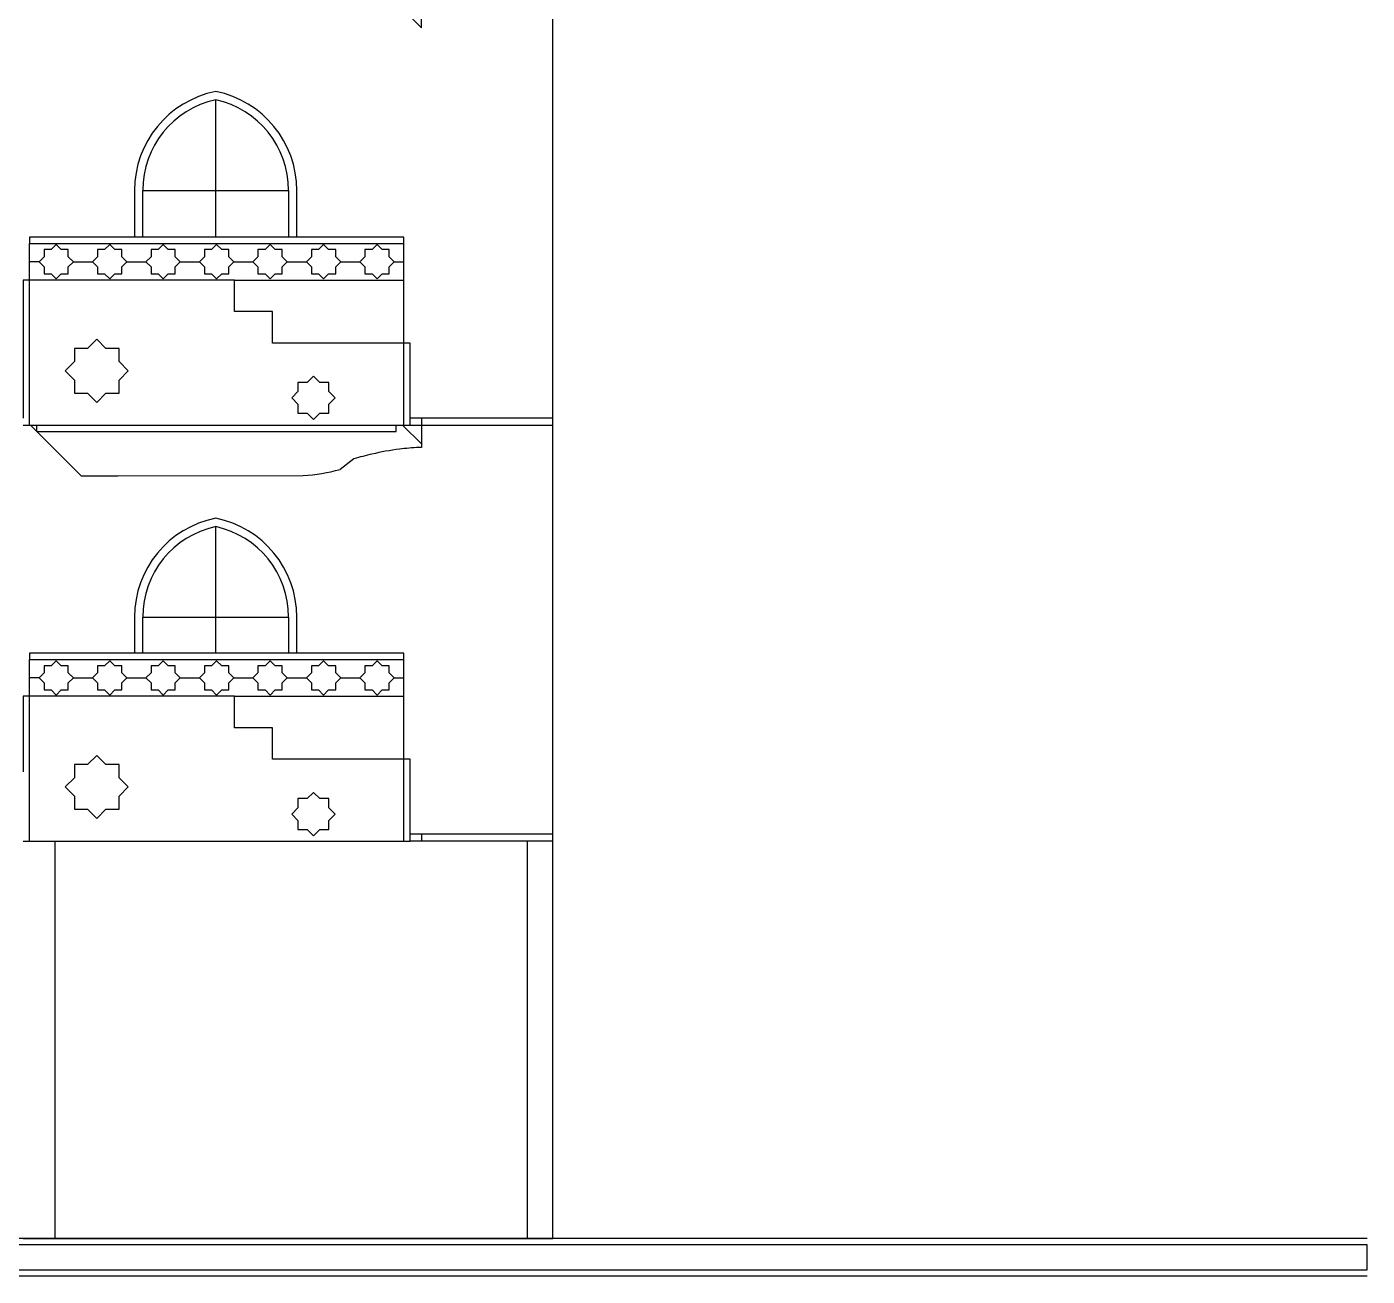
# Model space of a CAD drawing. Header units: inches. Extents: x 323.8 to 359.6, y 89.7 to 114.
# Drawn here: x 348.96 to 359.59, y 89.74 to 99.65 of the extents above; entities that cross this region are included whole.
import ezdxf

# ---------------------------------------------------------------- set-up
doc = ezdxf.new("R2010")
doc.units = ezdxf.units.IN
for name, color, linetype, lineweight in [('01_ORIGINAL_ENVELOPE', 7, 'Continuous', 25), ('02_ISLAMIC_WINDOWS', 7, 'Continuous', 25), ('03_ISLAMIC_BALCONIES', 7, 'Continuous', 25)]:
    doc.layers.add(name, color=color, linetype=linetype, lineweight=lineweight)

msp = doc.modelspace()

# ---------------------------------------------------------------- linework, layer by layer
at = {"layer": '01_ORIGINAL_ENVELOPE'}
for points in [[(353.132, 93.187), (353.132, 107.24)], [(351.94, 99.787), (352.09, 99.637), (352.09, 99.787)], [(353.132, 96.542), (353.132, 99.787)], [(352.09, 96.542), (352, 96.542)], [(352.09, 96.542), (352.09, 96.487)], [(353.132, 96.542), (352.09, 96.542)], [(353.132, 96.487), (353.132, 96.542)], [(348.99, 96.487), (349.04, 96.437)], [(349.04, 96.437), (351.89, 96.437), (351.89, 96.487)], [(349.04, 96.437), (349.04, 96.487)], [(349.04, 96.437), (349.393, 96.084), (349.684, 96.084), (351.151, 96.086)], [(351.94, 96.487), (352.09, 96.337)], [(352, 96.487), (352.09, 96.487)], [(352.09, 96.487), (352.09, 96.337)], [(352.09, 96.487), (353.132, 96.487)], [(353.132, 93.242), (353.132, 96.487)], [(352.09, 96.337), (352.09, 96.31), (352.069, 96.31)], [(351.554, 96.219), (351.445, 96.134)], [(352.09, 93.242), (352, 93.242)], [(352.09, 93.242), (352.09, 93.187)], [(353.132, 93.242), (352.09, 93.242)], [(353.132, 93.187), (353.132, 93.242)], [(349.182, 93.187), (349.182, 90.037)], [(352.09, 93.187), (352, 93.187)], [(352.932, 93.187), (352.09, 93.187)], [(352.932, 90.037), (353.132, 90.037), (353.132, 93.187)], [(352.932, 90.037), (352.932, 93.187)], [(353.132, 93.187), (352.932, 93.187)], [(353.132, 93.187), (353.132, 93.187)], [(353.132, 90.037), (353.132, 93.187)], [(353.132, 90.037), (352.932, 90.037), (349.182, 90.037), (348.932, 90.037), (345.138, 90.037)], [(348.932, 90.037), (349.182, 90.037)], [(349.182, 90.037), (352.932, 90.037)], [(359.588, 90.037), (353.132, 90.037)], [(359.588, 89.737), (323.82, 89.737)]]:
    msp.add_lwpolyline(points, dxfattribs=at)
msp.add_lwpolyline([(323.82, 89.787), (359.588, 89.787), (359.588, 89.987), (323.82, 89.987)], close=True, dxfattribs=at)
for centre, radius, start, end in [((352.205, 94.049), 2.265, 97.341, 102.9409), ((352.205, 94.049), 2.265, 93.4502, 97.341), ((352.205, 94.049), 2.265, 102.9409, 106.7097), ((351.068, 97.511), 1.427, 273.3358, 285.3258)]:
    msp.add_arc(centre, radius, start, end, dxfattribs=at)
at = {"layer": '02_ISLAMIC_WINDOWS'}
for points in [[(350.459, 98.348), (350.459, 99.066)], [(349.815, 98.348), (349.815, 97.977)], [(349.88, 97.977), (349.88, 98.348), (350.459, 98.348)], [(350.459, 97.977), (350.459, 98.348)], [(350.459, 98.348), (351.037, 98.348), (351.037, 97.977)], [(351.102, 97.977), (351.102, 98.348)], [(350.459, 94.964), (350.459, 95.682)], [(349.815, 94.964), (349.815, 94.677)], [(349.88, 94.677), (349.88, 94.964), (350.459, 94.964)], [(350.459, 94.677), (350.459, 94.964)], [(350.459, 94.964), (351.037, 94.964), (351.037, 94.677)], [(351.102, 94.677), (351.102, 94.964)]]:
    msp.add_lwpolyline(points, dxfattribs=at)
for centre, radius, start, end in [((350.614, 98.348), 0.799, 101.2229, 180), ((350.614, 98.348), 0.734, 102.231, 180), ((350.303, 98.348), 0.799, 0, 78.7771), ((350.303, 98.348), 0.734, 0, 77.769), ((350.614, 94.964), 0.799, 101.2229, 180), ((350.614, 94.964), 0.734, 102.231, 180), ((350.303, 94.964), 0.799, 0, 78.7771), ((350.303, 94.964), 0.734, 0, 77.769)]:
    msp.add_arc(centre, radius, start, end, dxfattribs=at)
at = {"layer": '03_ISLAMIC_BALCONIES'}
for points in [[(349.815, 97.977), (348.982, 97.977), (348.982, 97.927)], [(348.982, 97.782), (348.982, 97.927)], [(348.982, 97.927), (351.95, 97.927)], [(349.33, 97.782), (349.29, 97.822), (349.29, 97.878), (349.234, 97.878), (349.194, 97.918), (349.154, 97.878), (349.098, 97.878), (349.098, 97.822), (349.058, 97.782)], [(349.754, 97.782), (349.714, 97.822), (349.714, 97.878), (349.658, 97.878), (349.618, 97.918), (349.578, 97.878), (349.522, 97.878), (349.522, 97.822), (349.482, 97.782)], [(349.88, 97.977), (349.815, 97.977)], [(350.459, 97.977), (349.88, 97.977)], [(350.178, 97.782), (350.138, 97.822), (350.138, 97.878), (350.082, 97.878), (350.042, 97.918), (350.002, 97.878), (349.946, 97.878), (349.946, 97.822), (349.906, 97.782)], [(350.602, 97.782), (350.562, 97.822), (350.562, 97.878), (350.506, 97.878), (350.466, 97.918), (350.426, 97.878), (350.37, 97.878), (350.37, 97.822), (350.33, 97.782)], [(351.037, 97.977), (350.459, 97.977)], [(351.026, 97.782), (350.986, 97.822), (350.986, 97.878), (350.93, 97.878), (350.89, 97.918), (350.85, 97.878), (350.794, 97.878), (350.794, 97.822), (350.754, 97.782)], [(351.102, 97.977), (351.037, 97.977)], [(351.95, 97.927), (351.95, 97.977), (351.102, 97.977)], [(351.45, 97.782), (351.41, 97.822), (351.41, 97.878), (351.354, 97.878), (351.314, 97.918), (351.274, 97.878), (351.218, 97.878), (351.218, 97.822), (351.178, 97.782)], [(351.874, 97.782), (351.834, 97.822), (351.834, 97.878), (351.778, 97.878), (351.738, 97.918), (351.698, 97.878), (351.642, 97.878), (351.642, 97.822), (351.602, 97.782)], [(351.95, 97.782), (351.95, 97.927)], [(348.982, 97.637), (348.982, 97.782)], [(349.058, 97.782), (348.982, 97.782)], [(349.058, 97.782), (349.098, 97.742), (349.098, 97.686), (349.154, 97.686), (349.194, 97.646), (349.234, 97.686), (349.29, 97.686), (349.29, 97.742), (349.33, 97.782)], [(349.33, 97.782), (349.406, 97.782), (349.482, 97.782)], [(349.482, 97.782), (349.522, 97.742), (349.522, 97.686), (349.578, 97.686), (349.618, 97.646), (349.658, 97.686), (349.714, 97.686), (349.714, 97.742), (349.754, 97.782)], [(349.754, 97.782), (349.83, 97.782), (349.906, 97.782)], [(349.906, 97.782), (349.946, 97.742), (349.946, 97.686), (350.002, 97.686), (350.042, 97.646), (350.082, 97.686), (350.138, 97.686), (350.138, 97.742), (350.178, 97.782)], [(350.178, 97.782), (350.254, 97.782), (350.33, 97.782)], [(350.33, 97.782), (350.37, 97.742), (350.37, 97.686), (350.426, 97.686), (350.466, 97.646), (350.506, 97.686), (350.562, 97.686), (350.562, 97.742), (350.602, 97.782)], [(350.602, 97.782), (350.678, 97.782), (350.754, 97.782)], [(350.754, 97.782), (350.794, 97.742), (350.794, 97.686), (350.85, 97.686), (350.89, 97.646), (350.93, 97.686), (350.986, 97.686), (350.986, 97.742), (351.026, 97.782)], [(351.026, 97.782), (351.102, 97.782), (351.178, 97.782)], [(351.178, 97.782), (351.218, 97.742), (351.218, 97.686), (351.274, 97.686), (351.314, 97.646), (351.354, 97.686), (351.41, 97.686), (351.41, 97.742), (351.45, 97.782)], [(351.45, 97.782), (351.526, 97.782), (351.602, 97.782)], [(351.602, 97.782), (351.642, 97.742), (351.642, 97.686), (351.698, 97.686), (351.738, 97.646), (351.778, 97.686), (351.834, 97.686), (351.834, 97.742), (351.874, 97.782)], [(351.874, 97.782), (351.95, 97.782)], [(351.95, 97.637), (351.95, 97.782)], [(348.982, 97.637), (348.932, 97.637), (348.932, 96.542)], [(348.982, 96.487), (348.982, 97.637)], [(350.607, 97.637), (348.982, 97.637)], [(350.607, 97.637), (351.95, 97.637)], [(351.95, 97.137), (350.908, 97.137), (350.908, 97.387), (350.607, 97.387), (350.607, 97.637)], [(351.95, 97.137), (351.95, 97.637)], [(351.95, 96.487), (351.95, 97.137)], [(352, 96.542), (352, 97.137), (351.95, 97.137)], [(352, 96.487), (352, 96.542)], [(348.932, 96.487), (348.932, 96.487), (348.982, 96.487)], [(348.982, 96.487), (348.99, 96.487)], [(348.99, 96.487), (349.04, 96.487)], [(349.04, 96.487), (351.89, 96.487)], [(351.89, 96.487), (351.94, 96.487)], [(351.94, 96.487), (351.95, 96.487)], [(351.95, 96.487), (352, 96.487)], [(349.815, 94.677), (348.982, 94.677), (348.982, 94.627)], [(348.982, 94.482), (348.982, 94.627)], [(348.982, 94.627), (351.95, 94.627)], [(349.33, 94.482), (349.29, 94.522), (349.29, 94.578), (349.234, 94.578), (349.194, 94.618), (349.154, 94.578), (349.098, 94.578), (349.098, 94.522), (349.058, 94.482)], [(349.754, 94.482), (349.714, 94.522), (349.714, 94.578), (349.658, 94.578), (349.618, 94.618), (349.578, 94.578), (349.522, 94.578), (349.522, 94.522), (349.482, 94.482)], [(349.88, 94.677), (349.815, 94.677)], [(350.459, 94.677), (349.88, 94.677)], [(350.178, 94.482), (350.138, 94.522), (350.138, 94.578), (350.082, 94.578), (350.042, 94.618), (350.002, 94.578), (349.946, 94.578), (349.946, 94.522), (349.906, 94.482)], [(350.602, 94.482), (350.562, 94.522), (350.562, 94.578), (350.506, 94.578), (350.466, 94.618), (350.426, 94.578), (350.37, 94.578), (350.37, 94.522), (350.33, 94.482)], [(351.037, 94.677), (350.459, 94.677)], [(351.026, 94.482), (350.986, 94.522), (350.986, 94.578), (350.93, 94.578), (350.89, 94.618), (350.85, 94.578), (350.794, 94.578), (350.794, 94.522), (350.754, 94.482)], [(351.102, 94.677), (351.037, 94.677)], [(351.95, 94.627), (351.95, 94.677), (351.102, 94.677)], [(351.45, 94.482), (351.41, 94.522), (351.41, 94.578), (351.354, 94.578), (351.314, 94.618), (351.274, 94.578), (351.218, 94.578), (351.218, 94.522), (351.178, 94.482)], [(351.874, 94.482), (351.834, 94.522), (351.834, 94.578), (351.778, 94.578), (351.738, 94.618), (351.698, 94.578), (351.642, 94.578), (351.642, 94.522), (351.602, 94.482)], [(351.95, 94.482), (351.95, 94.627)], [(348.982, 94.337), (348.982, 94.482)], [(349.058, 94.482), (348.982, 94.482)], [(349.058, 94.482), (349.098, 94.442), (349.098, 94.386), (349.154, 94.386), (349.194, 94.346), (349.234, 94.386), (349.29, 94.386), (349.29, 94.442), (349.33, 94.482)], [(349.33, 94.482), (349.406, 94.482), (349.482, 94.482)], [(349.482, 94.482), (349.522, 94.442), (349.522, 94.386), (349.578, 94.386), (349.618, 94.346), (349.658, 94.386), (349.714, 94.386), (349.714, 94.442), (349.754, 94.482)], [(349.754, 94.482), (349.83, 94.482), (349.906, 94.482)], [(349.906, 94.482), (349.946, 94.442), (349.946, 94.386), (350.002, 94.386), (350.042, 94.346), (350.082, 94.386), (350.138, 94.386), (350.138, 94.442), (350.178, 94.482)], [(350.178, 94.482), (350.254, 94.482), (350.33, 94.482)], [(350.33, 94.482), (350.37, 94.442), (350.37, 94.386), (350.426, 94.386), (350.466, 94.346), (350.506, 94.386), (350.562, 94.386), (350.562, 94.442), (350.602, 94.482)], [(350.602, 94.482), (350.678, 94.482), (350.754, 94.482)], [(350.754, 94.482), (350.794, 94.442), (350.794, 94.386), (350.85, 94.386), (350.89, 94.346), (350.93, 94.386), (350.986, 94.386), (350.986, 94.442), (351.026, 94.482)], [(351.026, 94.482), (351.102, 94.482), (351.178, 94.482)], [(351.178, 94.482), (351.218, 94.442), (351.218, 94.386), (351.274, 94.386), (351.314, 94.346), (351.354, 94.386), (351.41, 94.386), (351.41, 94.442), (351.45, 94.482)], [(351.45, 94.482), (351.526, 94.482), (351.602, 94.482)], [(351.602, 94.482), (351.642, 94.442), (351.642, 94.386), (351.698, 94.386), (351.738, 94.346), (351.778, 94.386), (351.834, 94.386), (351.834, 94.442), (351.874, 94.482)], [(351.874, 94.482), (351.95, 94.482)], [(351.95, 94.337), (351.95, 94.482)], [(348.982, 94.337), (348.932, 94.337), (348.932, 93.737)], [(348.982, 93.187), (348.982, 94.337)], [(350.607, 94.337), (348.982, 94.337)], [(350.607, 94.337), (351.95, 94.337)], [(351.95, 93.837), (350.908, 93.837), (350.908, 94.087), (350.607, 94.087), (350.607, 94.337)], [(351.95, 93.837), (351.95, 94.337)], [(351.95, 93.187), (351.95, 93.837)], [(352, 93.242), (352, 93.837), (351.95, 93.837)], [(352, 93.187), (352, 93.242)], [(348.932, 93.187), (348.982, 93.187)], [(348.982, 93.187), (349.182, 93.187)], [(349.182, 93.187), (351.95, 93.187)], [(351.95, 93.187), (352, 93.187)]]:
    msp.add_lwpolyline(points, dxfattribs=at)
for points in [[(349.265, 96.917), (349.338, 96.844), (349.338, 96.74), (349.442, 96.74), (349.515, 96.667), (349.588, 96.74), (349.692, 96.74), (349.692, 96.844), (349.765, 96.917), (349.692, 96.99), (349.692, 97.094), (349.588, 97.094), (349.515, 97.167), (349.442, 97.094), (349.338, 97.094), (349.338, 96.99)], [(351.061, 96.702), (351.111, 96.652), (351.111, 96.58), (351.183, 96.58), (351.233, 96.53), (351.283, 96.58), (351.355, 96.58), (351.355, 96.652), (351.405, 96.702), (351.355, 96.752), (351.355, 96.824), (351.283, 96.824), (351.233, 96.874), (351.183, 96.824), (351.111, 96.824), (351.111, 96.752)], [(349.265, 93.617), (349.338, 93.544), (349.338, 93.44), (349.442, 93.44), (349.515, 93.367), (349.588, 93.44), (349.692, 93.44), (349.692, 93.544), (349.765, 93.617), (349.692, 93.69), (349.692, 93.794), (349.588, 93.794), (349.515, 93.867), (349.442, 93.794), (349.338, 93.794), (349.338, 93.69)], [(351.061, 93.402), (351.111, 93.352), (351.111, 93.28), (351.183, 93.28), (351.233, 93.23), (351.283, 93.28), (351.355, 93.28), (351.355, 93.352), (351.405, 93.402), (351.355, 93.452), (351.355, 93.524), (351.283, 93.524), (351.233, 93.574), (351.183, 93.524), (351.111, 93.524), (351.111, 93.452)]]:
    msp.add_lwpolyline(points, close=True, dxfattribs=at)

doc.saveas('drawing.dxf')
